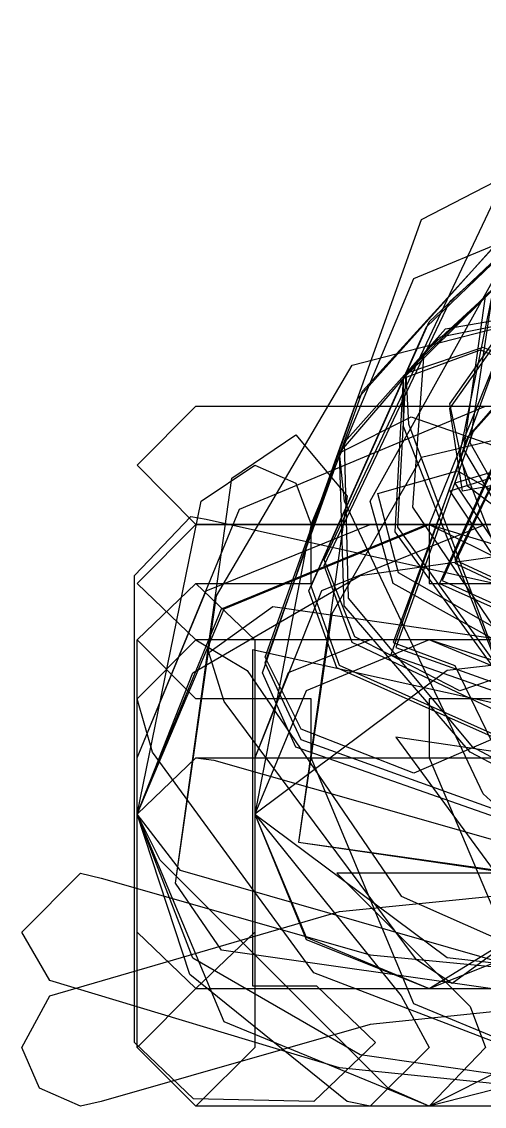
# Model space of a CAD drawing. Extents: x -1 to 315, y 0 to 224.
# Drawn here: x -0.728 to -0.465, y 222.586 to 223.203 of the extents above; entities that cross this region are included whole.
import ezdxf

# ---------------------------------------------------------------- set-up
doc = ezdxf.new("R2010")
doc.units = 0
doc.header["$MEASUREMENT"] = 0
doc.layers.add('UNDERLAY', color=8, linetype='Continuous')

msp = doc.modelspace()

# ---------------------------------------------------------------- linework, layer by layer
at = {"layer": 'UNDERLAY'}
for p, q in [((-0.48419, 222.98589), (-0.33106, 223.20321)), ((-0.48419, 223.0441), (-0.3719, 223.14464)), ((-0.55566, 222.89699), (-0.4419, 223.13759)), ((-0.49732, 223.02964), (-0.38648, 223.13618)), ((-0.49586, 223.03246), (-0.38502, 223.13759)), ((-0.50461, 223.05716), (-0.36315, 223.11572)), ((-0.50024, 223.09067), (-0.45794, 223.11254)), ((-0.53378, 222.99295), (-0.43023, 223.1069)), ((-0.5367, 222.98872), (-0.43461, 223.10266)), ((-0.5892, 222.84161), (-0.50024, 223.09067)), ((-0.48419, 222.98307), (-0.40836, 223.09067)), ((-0.52941, 222.93051), (-0.4492, 223.07479)), ((-0.49878, 223.01482), (-0.43529, 223.07338)), ((-0.39815, 223.0688), (-0.48128, 222.89699)), ((-0.51045, 223.00036), (-0.44865, 223.06161)), ((-0.50899, 223.00318), (-0.44719, 223.06346)), ((-0.56295, 222.9171), (-0.50461, 223.05716)), ((-0.47854, 222.95617), (-0.4594, 223.0501)), ((-0.47248, 222.96354), (-0.4594, 223.0501)), ((-0.55566, 222.89382), (-0.48419, 223.0441)), ((-0.53962, 223.00777), (-0.39377, 223.04551)), ((-0.49035, 223.02373), (-0.38211, 223.04551)), ((-0.48661, 223.02849), (-0.37919, 223.04692)), ((-0.47608, 222.95988), (-0.46378, 223.04692)), ((-0.4069, 223.0441), (-0.47399, 222.96684)), ((-0.40252, 223.04692), (-0.47107, 222.96967)), ((-0.56295, 222.88218), (-0.49586, 223.03246)), ((-0.56441, 222.87936), (-0.49732, 223.02964)), ((-0.54399, 222.96402), (-0.48661, 223.02849)), ((-0.45065, 223.02964), (-0.51628, 222.85008)), ((-0.54691, 222.95802), (-0.49035, 223.02373)), ((-0.50899, 223.00318), (-0.46524, 223.018)), ((-0.46524, 223.018), (0.0773, 222.77423)), ((-0.51045, 223.00036), (-0.4667, 223.01659)), ((-0.50525, 222.92694), (-0.49878, 223.01482)), ((-0.4244, 223.01482), (-0.48128, 222.89523)), ((-0.4667, 223.01659), (0.0773, 222.77423)), ((-0.61691, 222.87653), (-0.53962, 223.00777)), ((-0.45794, 223.01059), (-0.49586, 222.9171)), ((-0.51514, 222.91309), (-0.51045, 223.00036)), ((-0.51368, 222.91574), (-0.50899, 223.00318)), ((-0.51045, 222.97284), (-0.51045, 223.00036)), ((-0.50753, 222.97425), (-0.50899, 223.00318)), ((-0.43607, 223.00318), (-0.49003, 222.88359)), ((-0.43461, 223.00494), (-0.48857, 222.88535)), ((-0.59066, 222.83279), (-0.5367, 222.98872)), ((-0.5892, 222.83843), (-0.53378, 222.99295)), ((-0.66213, 222.95097), (-0.62858, 222.98448)), ((-0.62858, 222.98448), (-0.03354, 222.98448)), ((-0.60379, 222.92592), (-0.46378, 222.98448)), ((-0.47399, 222.93897), (-0.48419, 222.98589)), ((-0.4769, 222.93615), (-0.48419, 222.98307)), ((-0.54691, 222.95802), (-0.50607, 222.97849)), ((-0.50607, 222.97849), (0.05542, 222.78164)), ((-0.40252, 222.97849), (-0.50024, 222.9552)), ((-0.3544, 222.97708), (-0.48419, 222.93615)), ((-0.35002, 222.9799), (-0.48128, 222.94074)), ((-0.47107, 222.96967), (-0.51482, 222.84725)), ((-0.44336, 222.8021), (-0.51045, 222.97284)), ((-0.44336, 222.8021), (-0.50753, 222.97425)), ((-0.60816, 222.94356), (-0.5717, 222.96826)), ((-0.5717, 222.96826), (-0.54253, 222.93333)), ((-0.54171, 222.87525), (-0.54399, 222.96402)), ((-0.47399, 222.96684), (-0.51774, 222.84302)), ((-0.41857, 222.86771), (-0.47248, 222.96354)), ((-0.54399, 222.93051), (-0.54691, 222.95802)), ((-0.54417, 222.87098), (-0.54691, 222.95802)), ((-0.43753, 222.85008), (-0.47854, 222.95617)), ((-0.42002, 222.86489), (-0.47608, 222.95988)), ((-0.62858, 222.9171), (-0.66213, 222.95097)), ((-0.62566, 222.93051), (-0.59504, 222.95097)), ((-0.59504, 222.95097), (-0.5717, 222.94074)), ((-0.50024, 222.9552), (-0.55128, 222.8663)), ((-0.52503, 222.93474), (-0.47982, 222.94779)), ((-0.47982, 222.94779), (-0.02042, 222.68533)), ((-0.43023, 222.94497), (-0.4769, 222.93615)), ((-0.64025, 222.7132), (-0.60816, 222.94356)), ((-0.5717, 222.94074), (-0.56295, 222.9171)), ((-0.48128, 222.94074), (-0.40544, 222.82679)), ((-0.42002, 222.89841), (-0.47399, 222.93897)), ((-0.54253, 222.93333), (-0.57024, 222.73648)), ((-0.51337, 222.88959), (-0.52503, 222.93474)), ((-0.48419, 222.93615), (-0.40836, 222.82256)), ((-0.66213, 222.75236), (-0.62566, 222.93051)), ((-0.66213, 222.78446), (-0.60379, 222.92592)), ((-0.46524, 222.764), (-0.54399, 222.93051)), ((-0.51628, 222.88359), (-0.52941, 222.93051)), ((-0.44336, 222.83561), (-0.50525, 222.92694)), ((-0.66358, 222.88817), (-0.6315, 222.92169)), ((-0.66358, 222.88817), (-0.6315, 222.92169)), ((-0.66358, 222.88817), (-0.6315, 222.92169)), ((-0.6315, 222.92169), (-0.62274, 222.92028)), ((-0.6315, 222.92169), (-0.62274, 222.92028)), ((-0.6315, 222.92169), (-0.62274, 222.92028)), ((-0.62274, 222.92028), (-0.02771, 222.78763)), ((-0.62274, 222.92028), (-0.02771, 222.78763)), ((-0.62274, 222.92028), (-0.02771, 222.78763)), ((-0.66213, 222.88359), (-0.62858, 222.9171)), ((-0.62858, 222.9171), (-0.03354, 222.9171)), ((-0.39669, 222.9171), (-0.62858, 222.9171)), ((-0.62274, 222.87936), (-0.52941, 222.9171)), ((-0.614, 222.86912), (-0.49732, 222.9171)), ((-0.614, 222.86912), (-0.49732, 222.9171)), ((-0.614, 222.86912), (-0.49732, 222.9171)), ((-0.614, 222.86912), (-0.49732, 222.9171)), ((-0.614, 222.86912), (-0.49732, 222.9171)), ((-0.61254, 222.86912), (-0.49586, 222.9171)), ((-0.61254, 222.86912), (-0.49586, 222.9171)), ((-0.61254, 222.86912), (-0.49586, 222.9171)), ((-0.61254, 222.86912), (-0.49586, 222.9171)), ((-0.61254, 222.86912), (-0.49586, 222.9171)), ((-0.61254, 222.86912), (-0.49586, 222.9171)), ((-0.61254, 222.86912), (-0.49586, 222.9171)), ((-0.61254, 222.86912), (-0.49586, 222.9171)), ((-0.61254, 222.86912), (-0.49586, 222.9171)), ((-0.61254, 222.86912), (-0.49586, 222.9171)), ((-0.56295, 222.9171), (-0.56587, 222.90405)), ((-0.56295, 222.88359), (-0.56295, 222.9171)), ((-0.46378, 222.9171), (-0.55712, 222.87936)), ((-0.53524, 222.88817), (-0.33106, 222.9171)), ((-0.53524, 222.88817), (-0.33106, 222.9171)), ((-0.53524, 222.88817), (-0.33106, 222.9171)), ((-0.53524, 222.88817), (-0.33106, 222.9171)), ((-0.53524, 222.88817), (-0.33106, 222.9171)), ((-0.52941, 222.9171), (-0.13272, 222.9171)), ((-0.52941, 222.9171), (-0.52941, 222.9171)), ((-0.45065, 222.82397), (-0.51514, 222.91309)), ((-0.4492, 222.82538), (-0.51368, 222.91574)), ((-0.49732, 222.9171), (-0.29752, 222.9171)), ((-0.49732, 222.9171), (-0.29752, 222.9171)), ((-0.49732, 222.9171), (-0.29752, 222.9171)), ((-0.49732, 222.9171), (-0.29752, 222.9171)), ((-0.49732, 222.9171), (-0.29752, 222.9171)), ((-0.49586, 222.9171), (-0.40107, 222.88817)), ((-0.49586, 222.9171), (-0.49586, 222.88359)), ((-0.49586, 222.9171), (-0.36315, 222.85149)), ((-0.49586, 222.9171), (-0.36315, 222.85149)), ((-0.49586, 222.9171), (-0.40107, 222.88817)), ((-0.49586, 222.9171), (-0.36315, 222.85149)), ((-0.49586, 222.9171), (-0.36315, 222.85149)), ((-0.49586, 222.9171), (-0.36315, 222.85149)), ((-0.49586, 222.9171), (-0.40107, 222.88817)), ((-0.49586, 222.9171), (-0.36315, 222.85149)), ((-0.49586, 222.9171), (-0.36315, 222.85149)), ((-0.56587, 222.90405), (-0.59504, 222.75236)), ((-0.53816, 222.85325), (-0.55566, 222.89699)), ((-0.48128, 222.89699), (-0.4492, 222.88218)), ((-0.48128, 222.89523), (-0.2421, 222.78164)), ((-0.66358, 222.62253), (-0.66358, 222.88817)), ((-0.66358, 222.62253), (-0.66358, 222.88817)), ((-0.66358, 222.62253), (-0.66358, 222.88817)), ((-0.6304, 222.83283), (-0.53524, 222.88817)), ((-0.6304, 222.83283), (-0.53524, 222.88817)), ((-0.6304, 222.83283), (-0.53524, 222.88817)), ((-0.6304, 222.83283), (-0.53524, 222.88817)), ((-0.6304, 222.83283), (-0.53524, 222.88817)), ((-0.53962, 222.85008), (-0.55566, 222.89382)), ((-0.05396, 222.62712), (-0.51337, 222.88959)), ((-0.66213, 222.85149), (-0.62858, 222.88359)), ((-0.66213, 222.85149), (-0.62858, 222.88359)), ((-0.62858, 222.85149), (-0.66213, 222.88359)), ((-0.66213, 222.85149), (-0.62858, 222.88359)), ((-0.66213, 222.85149), (-0.62858, 222.88359)), ((-0.66213, 222.85149), (-0.62858, 222.88359)), ((-0.62858, 222.88359), (-0.56295, 222.88359)), ((-0.62858, 222.88359), (-0.59504, 222.85149)), ((-0.62858, 222.88359), (-0.59504, 222.85149)), ((-0.62858, 222.88359), (-0.59504, 222.85149)), ((-0.62858, 222.88359), (-0.59504, 222.85149)), ((-0.54691, 222.83702), (-0.56295, 222.88218)), ((0.00292, 222.59361), (-0.51628, 222.88359)), ((-0.49586, 222.88359), (-0.19835, 222.88359)), ((-0.49003, 222.88359), (-0.24793, 222.77564)), ((-0.48857, 222.88535), (-0.24793, 222.7774)), ((-0.66213, 222.78446), (-0.62274, 222.87936)), ((-0.64025, 222.7132), (-0.61691, 222.87653)), ((-0.55712, 222.87936), (-0.59504, 222.78446)), ((-0.54837, 222.83561), (-0.56441, 222.87936)), ((-0.62129, 222.84443), (-0.58483, 222.87054)), ((-0.58483, 222.87054), (0.00438, 222.78587)), ((-0.47253, 222.78763), (-0.54417, 222.87098)), ((-0.47107, 222.79046), (-0.54171, 222.87525)), ((-0.66213, 222.75236), (-0.61254, 222.86912)), ((-0.66213, 222.75236), (-0.614, 222.86912)), ((-0.66213, 222.75236), (-0.61254, 222.86912)), ((-0.66213, 222.75236), (-0.61254, 222.86912)), ((-0.66213, 222.75236), (-0.61254, 222.86912)), ((-0.66213, 222.75236), (-0.614, 222.86912)), ((-0.66213, 222.75236), (-0.61254, 222.86912)), ((-0.66213, 222.75236), (-0.61254, 222.86912)), ((-0.66213, 222.75236), (-0.614, 222.86912)), ((-0.66213, 222.75236), (-0.61254, 222.86912)), ((-0.66213, 222.75236), (-0.61254, 222.86912)), ((-0.66213, 222.75236), (-0.61254, 222.86912)), ((-0.66213, 222.75236), (-0.614, 222.86912)), ((-0.66213, 222.75236), (-0.61254, 222.86912)), ((-0.66213, 222.75236), (-0.614, 222.86912)), ((-0.55128, 222.8663), (-0.57024, 222.73648)), ((-0.62858, 222.81797), (-0.66213, 222.85149)), ((-0.66213, 222.61971), (-0.66213, 222.85149)), ((-0.66213, 222.81797), (-0.62858, 222.85149)), ((-0.66213, 222.61971), (-0.66213, 222.85149)), ((-0.66213, 222.81797), (-0.62858, 222.85149)), ((-0.66213, 222.61971), (-0.66213, 222.85149)), ((-0.66213, 222.61971), (-0.66213, 222.85149)), ((-0.66213, 222.81797), (-0.62858, 222.85149)), ((-0.62858, 222.85149), (-0.59941, 222.8342)), ((-0.46378, 222.85149), (-0.62858, 222.85149)), ((-0.62858, 222.85149), (-0.59941, 222.8342)), ((-0.62858, 222.85149), (-0.59941, 222.8342)), ((-0.59504, 222.85149), (-0.59504, 222.65322)), ((-0.59504, 222.85149), (-0.59504, 222.65322)), ((-0.59504, 222.85149), (-0.59504, 222.65322)), ((-0.59504, 222.85149), (-0.59504, 222.65322)), ((-0.52941, 222.85149), (-0.57608, 222.83279)), ((-0.49586, 222.85149), (-0.56587, 222.82256)), ((-0.49586, 222.85149), (-0.56587, 222.82256)), ((-0.49586, 222.85149), (-0.56587, 222.82256)), ((-0.49586, 222.85149), (-0.56587, 222.82256)), ((-0.49586, 222.85149), (-0.56587, 222.82256)), ((-0.49586, 222.85149), (-0.56587, 222.82256)), ((-0.49586, 222.85149), (-0.56587, 222.82256)), ((-0.49586, 222.85149), (-0.56587, 222.82256)), ((-0.49586, 222.85149), (-0.56587, 222.82256)), ((-0.49586, 222.85149), (-0.56587, 222.82256)), ((-0.49586, 222.85149), (-0.56587, 222.82256)), ((-0.49586, 222.85149), (-0.56587, 222.82256)), ((-0.49586, 222.85149), (-0.56587, 222.82256)), ((-0.49586, 222.85149), (-0.56587, 222.82256)), ((-0.49586, 222.85149), (-0.56587, 222.82256)), ((-0.47836, 222.82256), (-0.53816, 222.85325)), ((-0.46378, 222.85149), (-0.52941, 222.85149)), ((-0.4419, 222.8342), (-0.49586, 222.85149)), ((-0.33106, 222.85149), (-0.49586, 222.85149)), ((-0.42586, 222.82256), (-0.49586, 222.85149)), ((-0.42586, 222.82256), (-0.49586, 222.85149)), ((-0.4419, 222.8342), (-0.49586, 222.85149)), ((-0.33106, 222.85149), (-0.49586, 222.85149)), ((-0.42586, 222.82256), (-0.49586, 222.85149)), ((-0.42586, 222.82256), (-0.49586, 222.85149)), ((-0.33106, 222.85149), (-0.49586, 222.85149)), ((-0.42586, 222.82256), (-0.49586, 222.85149)), ((-0.4419, 222.8342), (-0.49586, 222.85149)), ((-0.42586, 222.82256), (-0.49586, 222.85149)), ((-0.33106, 222.85149), (-0.49586, 222.85149)), ((-0.42586, 222.82256), (-0.49586, 222.85149)), ((-0.33106, 222.85149), (-0.49586, 222.85149)), ((-0.33106, 222.85149), (-0.48566, 222.8342)), ((-0.33106, 222.85149), (-0.48566, 222.8342)), ((-0.33106, 222.85149), (-0.48566, 222.8342)), ((-0.33106, 222.85149), (-0.48566, 222.8342)), ((-0.33106, 222.85149), (-0.48566, 222.8342)), ((-0.59649, 222.84584), (-0.59649, 222.65464)), ((-0.04229, 222.72343), (-0.59649, 222.84584)), ((-0.59649, 222.84584), (-0.59649, 222.65464)), ((-0.04229, 222.72343), (-0.59649, 222.84584)), ((-0.59649, 222.84584), (-0.59649, 222.65464)), ((-0.04229, 222.72343), (-0.59649, 222.84584)), ((-0.00292, 222.59502), (-0.53962, 222.85008)), ((-0.51628, 222.85008), (-0.48128, 222.83702)), ((-0.51482, 222.84725), (-0.26689, 222.75835)), ((-0.61254, 222.81656), (-0.62129, 222.84443)), ((-0.56878, 222.80069), (-0.5892, 222.84161)), ((-0.51774, 222.84302), (-0.26835, 222.75553)), ((-0.66213, 222.75236), (-0.6304, 222.83283)), ((-0.66213, 222.75236), (-0.6304, 222.83283)), ((-0.66213, 222.75236), (-0.6304, 222.83283)), ((-0.66213, 222.75236), (-0.6304, 222.83283)), ((-0.66213, 222.75236), (-0.6304, 222.83283)), ((-0.59941, 222.8342), (-0.51191, 222.70579)), ((-0.59941, 222.8342), (-0.51191, 222.70579)), ((-0.59941, 222.8342), (-0.51191, 222.70579)), ((-0.48566, 222.8342), (-0.59504, 222.75236)), ((-0.48566, 222.8342), (-0.59504, 222.75236)), ((-0.48566, 222.8342), (-0.59504, 222.75236)), ((-0.48566, 222.8342), (-0.59504, 222.75236)), ((-0.48566, 222.8342), (-0.59504, 222.75236)), ((-0.57608, 222.83279), (-0.59504, 222.78446)), ((-0.5717, 222.79046), (-0.59066, 222.83279)), ((-0.56878, 222.79469), (-0.5892, 222.83843)), ((-0.00438, 222.59361), (-0.54837, 222.83561)), ((-0.00438, 222.59361), (-0.54691, 222.83702)), ((-0.48128, 222.83702), (-0.46086, 222.79469)), ((-0.43169, 222.83843), (-0.47836, 222.82256)), ((-0.56587, 222.82256), (-0.59504, 222.75236)), ((-0.56587, 222.82256), (-0.59504, 222.75236)), ((-0.56587, 222.82256), (-0.59504, 222.75236)), ((-0.56587, 222.82256), (-0.59504, 222.75236)), ((-0.56587, 222.82256), (-0.59504, 222.75236)), ((-0.56587, 222.82256), (-0.59504, 222.75236)), ((-0.56587, 222.82256), (-0.59504, 222.75236)), ((-0.56587, 222.82256), (-0.59504, 222.75236)), ((-0.56587, 222.82256), (-0.59504, 222.75236)), ((-0.56587, 222.82256), (-0.59504, 222.75236)), ((-0.56587, 222.82256), (-0.59504, 222.75236)), ((-0.56587, 222.82256), (-0.59504, 222.75236)), ((-0.56587, 222.82256), (-0.59504, 222.75236)), ((-0.56587, 222.82256), (-0.59504, 222.75236)), ((-0.56587, 222.82256), (-0.59504, 222.75236)), ((-0.65337, 222.78763), (-0.66213, 222.81797)), ((-0.66213, 222.81797), (-0.66213, 222.81797)), ((-0.65337, 222.78763), (-0.66213, 222.81797)), ((-0.66213, 222.81797), (-0.66213, 222.81797)), ((-0.65337, 222.78763), (-0.66213, 222.81797)), ((-0.66213, 222.81797), (-0.66213, 222.81797)), ((-0.56295, 222.81797), (-0.62858, 222.81797)), ((-0.50316, 222.66945), (-0.61254, 222.81656)), ((-0.56295, 222.78446), (-0.56295, 222.81797)), ((-0.19835, 222.81797), (-0.49586, 222.81797)), ((-0.49586, 222.81797), (-0.49586, 222.78446)), ((-0.50461, 222.77564), (-0.56878, 222.80069)), ((-0.51482, 222.7961), (-0.45065, 222.70861)), ((-0.00583, 222.72202), (-0.51482, 222.7961)), ((-0.01021, 222.59361), (-0.5717, 222.79046)), ((-0.01021, 222.59361), (-0.56878, 222.79469)), ((-0.46086, 222.79469), (-0.50461, 222.77564)), ((-0.29023, 222.69415), (-0.47107, 222.79046)), ((-0.66213, 222.75236), (-0.62858, 222.78446)), ((-0.66213, 222.75236), (-0.62858, 222.78446)), ((-0.66213, 222.61971), (-0.66213, 222.78446)), ((-0.66213, 222.75236), (-0.62858, 222.78446)), ((-0.66213, 222.75236), (-0.62858, 222.78446)), ((-0.66213, 222.75236), (-0.62858, 222.78446)), ((-0.66213, 222.75236), (-0.62858, 222.78446)), ((-0.66213, 222.75236), (-0.62858, 222.78446)), ((-0.66213, 222.68533), (-0.66213, 222.78446)), ((-0.56149, 222.66204), (-0.65337, 222.78763)), ((-0.56149, 222.66204), (-0.65337, 222.78763)), ((-0.56149, 222.66204), (-0.65337, 222.78763)), ((-0.62858, 222.78446), (-0.03354, 222.78446)), ((-0.62858, 222.78446), (-0.61837, 222.78305)), ((-0.62858, 222.78446), (-0.61837, 222.78305)), ((-0.62858, 222.78446), (-0.03354, 222.78446)), ((-0.62858, 222.78446), (-0.61837, 222.78305)), ((-0.62858, 222.78446), (-0.61837, 222.78305)), ((-0.62858, 222.78446), (-0.03354, 222.78446)), ((-0.59504, 222.78446), (-0.59504, 222.65322)), ((-0.59504, 222.78446), (-0.59504, 222.68533)), ((-0.50461, 222.64441), (-0.56295, 222.78446)), ((-0.49586, 222.78446), (-0.45649, 222.69133)), ((-0.29023, 222.69133), (-0.47253, 222.78763)), ((-0.61837, 222.78305), (-0.19835, 222.66346)), ((-0.61837, 222.78305), (-0.19835, 222.66346)), ((-0.61837, 222.78305), (-0.19835, 222.66346)), ((-0.61837, 222.78305), (-0.19835, 222.66346)), ((-0.44628, 222.74671), (-0.46524, 222.764)), ((-0.649, 222.72625), (-0.66213, 222.75236)), ((-0.6304, 222.67056), (-0.66213, 222.75236)), ((-0.63733, 222.72025), (-0.66213, 222.75236)), ((-0.63214, 222.66116), (-0.66213, 222.75236)), ((-0.66213, 222.75236), (-0.66213, 222.75236)), ((-0.61254, 222.63417), (-0.66213, 222.75236)), ((-0.66213, 222.61971), (-0.66213, 222.75236)), ((-0.61254, 222.63417), (-0.66213, 222.75236)), ((-0.61254, 222.63417), (-0.66213, 222.75236)), ((-0.63214, 222.66116), (-0.66213, 222.75236)), ((-0.66213, 222.75236), (-0.66213, 222.75236)), ((-0.61254, 222.63417), (-0.66213, 222.75236)), ((-0.6304, 222.67056), (-0.66213, 222.75236)), ((-0.63733, 222.72025), (-0.66213, 222.75236)), ((-0.61254, 222.63417), (-0.66213, 222.75236)), ((-0.649, 222.72625), (-0.66213, 222.75236)), ((-0.66213, 222.61971), (-0.66213, 222.75236)), ((-0.61254, 222.63417), (-0.66213, 222.75236)), ((-0.6304, 222.67056), (-0.66213, 222.75236)), ((-0.61254, 222.63417), (-0.66213, 222.75236)), ((-0.63733, 222.72025), (-0.66213, 222.75236)), ((-0.63214, 222.66116), (-0.66213, 222.75236)), ((-0.66213, 222.75236), (-0.66213, 222.75236)), ((-0.61254, 222.63417), (-0.66213, 222.75236)), ((-0.63733, 222.72025), (-0.66213, 222.75236)), ((-0.6304, 222.67056), (-0.66213, 222.75236)), ((-0.61254, 222.63417), (-0.66213, 222.75236)), ((-0.649, 222.72625), (-0.66213, 222.75236)), ((-0.66213, 222.61971), (-0.66213, 222.75236)), ((-0.61254, 222.63417), (-0.66213, 222.75236)), ((-0.6304, 222.67056), (-0.66213, 222.75236)), ((-0.59504, 222.75236), (-0.48566, 222.67086)), ((-0.59504, 222.75236), (-0.51191, 222.64899)), ((-0.59504, 222.75236), (-0.56587, 222.68251)), ((-0.59504, 222.75236), (-0.59504, 222.61971)), ((-0.59504, 222.75236), (-0.56587, 222.68109)), ((-0.59504, 222.75236), (-0.56587, 222.68251)), ((-0.59504, 222.75236), (-0.51191, 222.64899)), ((-0.59504, 222.75236), (-0.56587, 222.68251)), ((-0.59504, 222.75236), (-0.48566, 222.67086)), ((-0.59504, 222.75236), (-0.56587, 222.68109)), ((-0.59504, 222.75236), (-0.59504, 222.61971)), ((-0.59504, 222.75236), (-0.56587, 222.68251)), ((-0.59504, 222.75236), (-0.48566, 222.67086)), ((-0.59504, 222.75236), (-0.56587, 222.68109)), ((-0.59504, 222.75236), (-0.51191, 222.64899)), ((-0.59504, 222.75236), (-0.56587, 222.68109)), ((-0.59504, 222.75236), (-0.48566, 222.67086)), ((-0.59504, 222.75236), (-0.56587, 222.68251)), ((-0.59504, 222.75236), (-0.59504, 222.61971)), ((-0.59504, 222.75236), (-0.56587, 222.68251)), ((-0.59504, 222.75236), (-0.48566, 222.67086)), ((-0.57024, 222.73648), (-0.30919, 222.69838)), ((-0.57024, 222.73648), (-0.37336, 222.70861)), ((-0.5192, 222.59643), (-0.649, 222.72625)), ((-0.5192, 222.59643), (-0.649, 222.72625)), ((-0.5192, 222.59643), (-0.649, 222.72625)), ((-0.72775, 222.68533), (-0.69421, 222.71884)), ((-0.69421, 222.71884), (-0.68254, 222.71602)), ((-0.68254, 222.71602), (-0.52941, 222.67228)), ((-0.17501, 222.58761), (-0.63733, 222.72025)), ((-0.17501, 222.58761), (-0.63733, 222.72025)), ((-0.17501, 222.58761), (-0.63733, 222.72025)), ((-0.17501, 222.58761), (-0.63733, 222.72025)), ((-0.54837, 222.71884), (-0.47253, 222.64299)), ((-0.03354, 222.71884), (-0.54837, 222.71884)), ((-0.54837, 222.71884), (-0.47253, 222.64299)), ((-0.03354, 222.71884), (-0.54837, 222.71884)), ((-0.54837, 222.71884), (-0.47253, 222.64299)), ((-0.03354, 222.71884), (-0.54837, 222.71884)), ((-0.54691, 222.69697), (-0.33106, 222.71884)), ((-0.614, 222.6751), (-0.64025, 222.7132)), ((-0.614, 222.6751), (-0.64025, 222.7132)), ((-0.51191, 222.70579), (-0.39669, 222.65464)), ((-0.51191, 222.70579), (-0.39669, 222.65464)), ((-0.51191, 222.70579), (-0.39669, 222.65464)), ((-0.49586, 222.65322), (-0.40836, 222.7072)), ((-0.71171, 222.64899), (-0.54691, 222.69697)), ((-0.71171, 222.65781), (-0.72775, 222.68533)), ((-0.62858, 222.65322), (-0.66213, 222.68533)), ((-0.59504, 222.68533), (-0.62858, 222.65322)), ((-0.56587, 222.68251), (-0.49586, 222.65322)), ((-0.56587, 222.68251), (-0.49586, 222.65322)), ((-0.56587, 222.68251), (-0.49586, 222.65322)), ((-0.56587, 222.68251), (-0.49586, 222.65322)), ((-0.56587, 222.68251), (-0.49586, 222.65322)), ((-0.56587, 222.68251), (-0.49586, 222.65322)), ((-0.56587, 222.68109), (-0.49586, 222.65322)), ((-0.56587, 222.68109), (-0.49586, 222.65322)), ((-0.56587, 222.68109), (-0.49586, 222.65322)), ((-0.56587, 222.68109), (-0.49586, 222.65322)), ((-0.49586, 222.65322), (-0.42586, 222.68109)), ((-0.49586, 222.65322), (-0.42586, 222.68109)), ((-0.49586, 222.65322), (-0.42586, 222.68109)), ((-0.49586, 222.65322), (-0.42586, 222.68109)), ((-0.44482, 222.68392), (-0.48274, 222.65605)), ((-0.02479, 222.59043), (-0.614, 222.6751)), ((-0.35002, 222.63735), (-0.614, 222.6751)), ((-0.52941, 222.67228), (-0.33106, 222.65322)), ((-0.53524, 222.61548), (-0.6304, 222.67056)), ((-0.53524, 222.61548), (-0.6304, 222.67056)), ((-0.53524, 222.61548), (-0.6304, 222.67056)), ((-0.53524, 222.61548), (-0.6304, 222.67056)), ((-0.53524, 222.61548), (-0.6304, 222.67056)), ((-0.48274, 222.65605), (-0.50316, 222.66945)), ((-0.48566, 222.67086), (-0.33106, 222.65322)), ((-0.48566, 222.67086), (-0.33106, 222.65322)), ((-0.48566, 222.67086), (-0.33106, 222.65322)), ((-0.48566, 222.67086), (-0.33106, 222.65322)), ((-0.48566, 222.67086), (-0.33106, 222.65322)), ((-0.54253, 222.58902), (-0.63214, 222.66116)), ((-0.54253, 222.58902), (-0.63214, 222.66116)), ((-0.54253, 222.58902), (-0.63214, 222.66116)), ((-0.36315, 222.5862), (-0.56149, 222.66204)), ((-0.36315, 222.5862), (-0.56149, 222.66204)), ((-0.36315, 222.5862), (-0.56149, 222.66204)), ((-0.54691, 222.60807), (-0.71171, 222.65781)), ((-0.59649, 222.65464), (-0.56003, 222.65464)), ((-0.59649, 222.65464), (-0.56003, 222.65464)), ((-0.59649, 222.65464), (-0.56003, 222.65464)), ((-0.56003, 222.65464), (-0.52649, 222.62253)), ((-0.56003, 222.65464), (-0.52649, 222.62253)), ((-0.56003, 222.65464), (-0.52649, 222.62253)), ((-0.72775, 222.61971), (-0.71171, 222.64899)), ((-0.66213, 222.61971), (-0.62858, 222.65322)), ((-0.66213, 222.61971), (-0.62858, 222.65322)), ((-0.66213, 222.61971), (-0.62858, 222.65322)), ((-0.62858, 222.65322), (-0.46378, 222.65322)), ((-0.62858, 222.65322), (-0.39669, 222.65322)), ((-0.62858, 222.65322), (-0.09917, 222.65322)), ((-0.59504, 222.65322), (-0.39669, 222.65322)), ((-0.59504, 222.65322), (-0.33106, 222.65322)), ((-0.59504, 222.65322), (-0.39669, 222.65322)), ((-0.59504, 222.65322), (-0.39669, 222.65322)), ((-0.59504, 222.65322), (-0.39669, 222.65322)), ((-0.33106, 222.65322), (-0.52941, 222.63276)), ((-0.51191, 222.64899), (-0.49586, 222.61971)), ((-0.51191, 222.64899), (-0.49586, 222.61971)), ((-0.51191, 222.64899), (-0.49586, 222.61971)), ((-0.49586, 222.65322), (-0.43023, 222.65322)), ((-0.36315, 222.65322), (-0.49586, 222.5862)), ((-0.49586, 222.65322), (-0.43023, 222.65322)), ((-0.36315, 222.65322), (-0.49586, 222.5862)), ((-0.49586, 222.65322), (-0.43023, 222.65322)), ((-0.36315, 222.65322), (-0.49586, 222.5862)), ((-0.36315, 222.65322), (-0.49586, 222.5862)), ((-0.49586, 222.65322), (-0.43023, 222.65322)), ((-0.49586, 222.65322), (-0.43023, 222.65322)), ((-0.36315, 222.5862), (-0.50461, 222.64441)), ((-0.47253, 222.64299), (-0.46378, 222.61971)), ((-0.47253, 222.64299), (-0.46378, 222.61971)), ((-0.47253, 222.64299), (-0.46378, 222.61971)), ((-0.52941, 222.63276), (-0.68254, 222.58902)), ((-0.49586, 222.5862), (-0.61254, 222.63417)), ((-0.49586, 222.5862), (-0.61254, 222.63417)), ((-0.49586, 222.5862), (-0.61254, 222.63417)), ((-0.49586, 222.5862), (-0.61254, 222.63417)), ((-0.49586, 222.5862), (-0.61254, 222.63417)), ((-0.49586, 222.5862), (-0.61254, 222.63417)), ((-0.49586, 222.5862), (-0.61254, 222.63417)), ((-0.49586, 222.5862), (-0.61254, 222.63417)), ((-0.49586, 222.5862), (-0.61254, 222.63417)), ((-0.49586, 222.5862), (-0.61254, 222.63417)), ((-0.71754, 222.59643), (-0.72775, 222.61971)), ((-0.63004, 222.59043), (-0.66358, 222.62253)), ((-0.63004, 222.59043), (-0.66358, 222.62253)), ((-0.63004, 222.59043), (-0.66358, 222.62253)), ((-0.62858, 222.5862), (-0.66213, 222.61971)), ((-0.62858, 222.5862), (-0.66213, 222.61971)), ((-0.62858, 222.5862), (-0.66213, 222.61971)), ((-0.66213, 222.61971), (-0.66213, 222.61971)), ((-0.62858, 222.5862), (-0.66213, 222.61971)), ((-0.62858, 222.5862), (-0.66213, 222.61971)), ((-0.62858, 222.5862), (-0.66213, 222.61971)), ((-0.62858, 222.5862), (-0.66213, 222.61971)), ((-0.62858, 222.5862), (-0.66213, 222.61971)), ((-0.62858, 222.5862), (-0.66213, 222.61971)), ((-0.62858, 222.5862), (-0.66213, 222.61971)), ((-0.62858, 222.5862), (-0.66213, 222.61971)), ((-0.59504, 222.61971), (-0.62858, 222.5862)), ((-0.59504, 222.61971), (-0.62858, 222.5862)), ((-0.59504, 222.61971), (-0.62858, 222.5862)), ((-0.52649, 222.62253), (-0.56149, 222.58902)), ((-0.52649, 222.62253), (-0.56149, 222.58902)), ((-0.52649, 222.62253), (-0.56149, 222.58902)), ((-0.49586, 222.61971), (-0.52941, 222.5862)), ((-0.49586, 222.61971), (-0.52941, 222.5862)), ((-0.49586, 222.61971), (-0.52941, 222.5862)), ((-0.46378, 222.61971), (-0.49586, 222.5862)), ((-0.46378, 222.61971), (-0.49586, 222.5862)), ((-0.46378, 222.61971), (-0.49586, 222.5862)), ((-0.33106, 222.5862), (-0.53524, 222.61548)), ((-0.33106, 222.5862), (-0.53524, 222.61548)), ((-0.33106, 222.5862), (-0.53524, 222.61548)), ((-0.33106, 222.5862), (-0.53524, 222.61548)), ((-0.33106, 222.5862), (-0.53524, 222.61548)), ((-0.33106, 222.5862), (-0.54691, 222.60807)), ((-0.409, 222.60873), (-0.49586, 222.5862)), ((-0.69421, 222.5862), (-0.71754, 222.59643)), ((-0.49586, 222.5862), (-0.5192, 222.59643)), ((-0.49586, 222.5862), (-0.5192, 222.59643)), ((-0.49586, 222.5862), (-0.5192, 222.59643)), ((-0.68254, 222.58902), (-0.69421, 222.5862)), ((-0.56149, 222.58902), (-0.63004, 222.59043)), ((-0.56149, 222.58902), (-0.63004, 222.59043)), ((-0.56149, 222.58902), (-0.63004, 222.59043)), ((-0.36315, 222.5862), (-0.62858, 222.5862)), ((-0.03354, 222.5862), (-0.62858, 222.5862)), ((-0.03354, 222.5862), (-0.62858, 222.5862)), ((-0.03354, 222.5862), (-0.62858, 222.5862)), ((-0.09917, 222.5862), (-0.62858, 222.5862)), ((-0.36315, 222.5862), (-0.62858, 222.5862)), ((-0.36315, 222.5862), (-0.62858, 222.5862)), ((-0.36315, 222.5862), (-0.62858, 222.5862)), ((-0.52941, 222.5862), (-0.54253, 222.58902)), ((-0.52941, 222.5862), (-0.54253, 222.58902)), ((-0.52941, 222.5862), (-0.54253, 222.58902)), ((-0.43023, 222.5862), (-0.49586, 222.5862)), ((-0.43023, 222.5862), (-0.49586, 222.5862)), ((-0.43023, 222.5862), (-0.49586, 222.5862)), ((-0.43023, 222.5862), (-0.49586, 222.5862)), ((-0.43023, 222.5862), (-0.49586, 222.5862))]:
    msp.add_line(p, q, dxfattribs=at)

doc.saveas('drawing.dxf')
